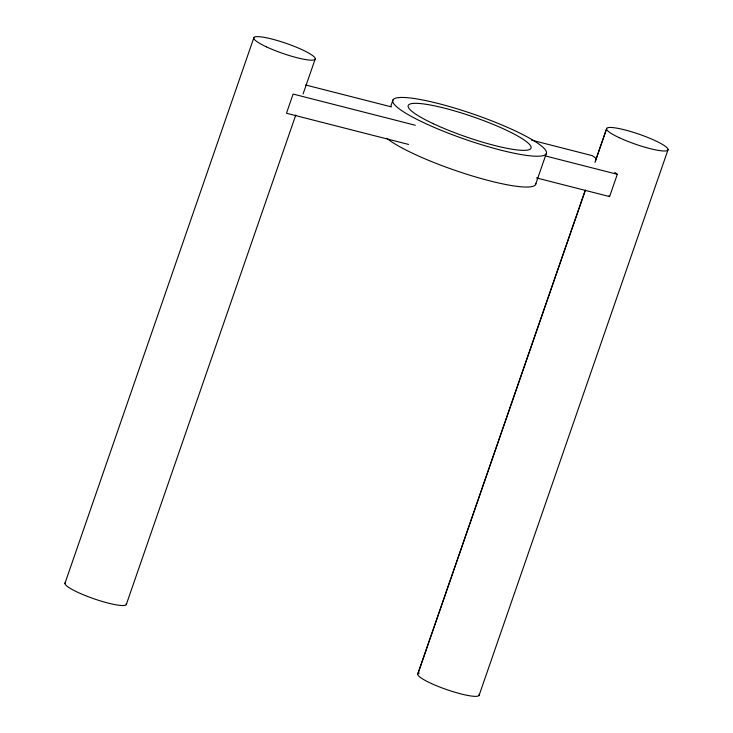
<?xml version="1.0" encoding="UTF-8"?>
<svg xmlns="http://www.w3.org/2000/svg" width="733" height="733" viewBox="0 0 733 733"><rect width="100%" height="100%" fill="white"/><g stroke="black" fill="none" stroke-linecap="round" stroke-linejoin="round"><path stroke-width="1.1" d="M64.916 583.422L253.939 37.53M126.259 604.643L295.793 115.017M303.114 93.906L315.282 58.75M390.817 106.212L393.025 99.835M535.511 184.661L546.186 153.848A81.253 13.267 19.1 0 0 437.381 103.289A81.253 13.267 19.1 0 0 425.25 123.391A81.253 13.267 19.1 0 0 546.186 153.848M417.892 673.719L585.383 190.03M595.508 160.82L606.741 128.357M417.718 674.25L585.209 190.562M594.949 162.424L606.567 128.88M536.455 177.917L609.599 196.591L617.314 174.307L614.758 172.383M479.061 695.47L668.084 149.578M531.48 140.131L592.429 155.689L596.424 158.667M305.652 84.991L391.504 106.908M545.279 155.918L617.314 174.307M415.29 125.251L293.108 94.053L286.466 113.248L408.647 144.447M608.802 195.977L609.599 196.591M535.823 183.305A81.253 13.267 19.1 0 1 472.977 176.158A81.253 13.267 19.1 0 1 386.795 138.28M126.268 603.479A32.499 5.305 19.1 0 1 93.989 598.806A32.499 5.305 19.1 0 1 65.603 582.488M479.08 694.307A32.499 5.305 19.1 0 1 445.188 689.066A32.499 5.305 19.1 0 1 419.249 673.031M433.331 123.712A64.999 10.619 19.1 0 0 530.774 148.588A64.999 10.619 19.1 0 0 444.72 108.218A64.999 10.619 19.1 0 0 433.331 123.712M619.193 137.667A32.499 5.305 19.1 0 0 667.91 150.1A32.499 5.305 19.1 0 0 624.883 129.915A32.499 5.305 19.1 0 0 619.193 137.667M266.381 46.839A32.499 5.305 19.1 0 0 315.108 59.281A32.499 5.305 19.1 0 0 272.08 39.096A32.499 5.305 19.1 0 0 266.381 46.839"/></g></svg>
